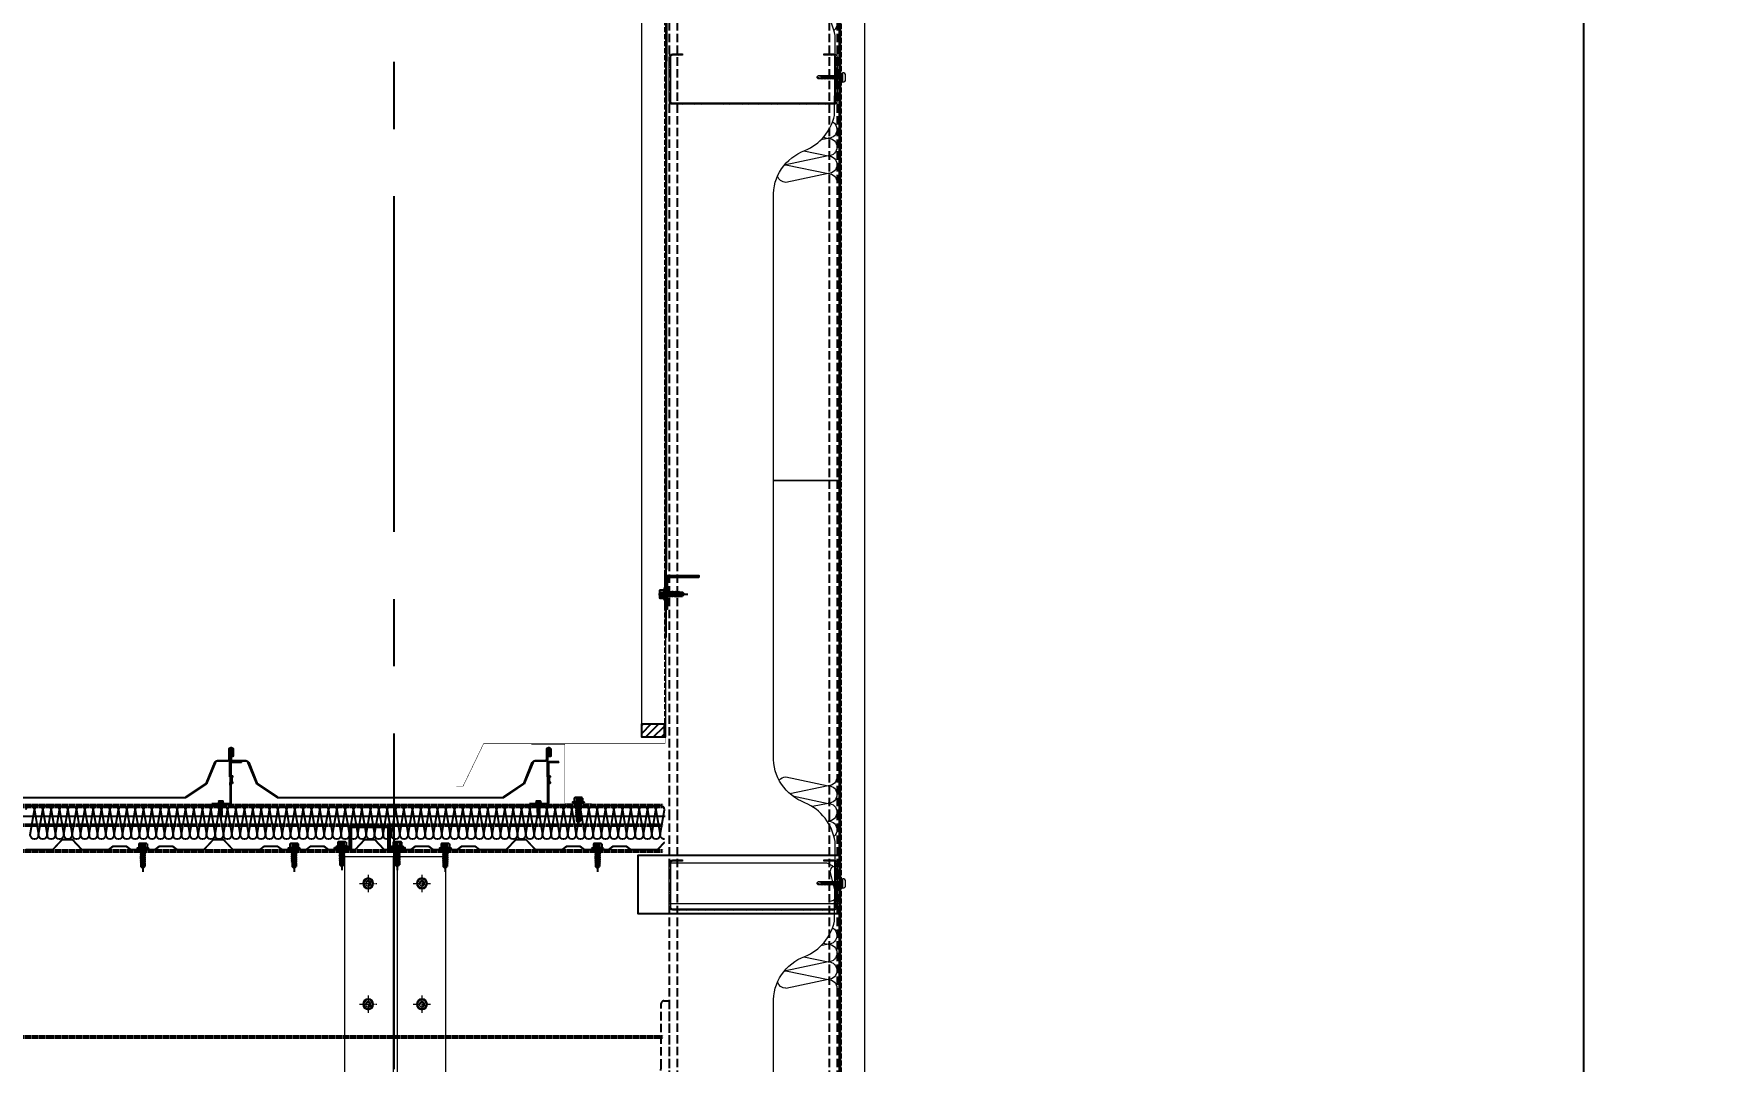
# Model space of a CAD drawing. Extents: x 220580 to 2027826, y -309201 to 71987.
# Drawn here: x 403523 to 406030, y -153544 to -152014 of the extents above; entities that cross this region are included whole.
import ezdxf
from ezdxf.xclip import XClip

# ---------------------------------------------------------------- set-up
doc = ezdxf.new("R2010")
doc.units = 0
for name, pattern in [('__DASH', [0.35, 0.25, -0.1]), ('CENTER', [2, 1.25, -0.25, 0.25, -0.25]), ('DASH', [0.35, 0.25, -0.1]), ('ZN-DASH', [0.35, 0.25, -0.1]), ('ZN-DOT', [0.25, 0, -0.25])]:
    doc.linetypes.add(name, pattern=pattern)
for name, color, linetype in [('!ZN6-层高线-8', 8, 'ZN-DOT'), ('!ZN6-虚线-8', 8, 'ZN-DASH'), ('1 轴线 辅助线', 1, 'CENTER'), ('A-AXIS-DP', 126, 'Continuous'), ('A-LIN-V', 9, 'Continuous'), ('AS-WALL', 40, 'Continuous'), ('BWM', 8, 'Continuous'), ('DIM', 173, 'Continuous'), ('Glass cotton', 95, 'Continuous'), ('pj', 4, 'Continuous'), ('SEAMLOK75 - SHEET', 6, 'Continuous'), ('Steel', 4, 'Continuous'), ('V900型压型底板', 190, 'Continuous'), ('ZX', 240, 'CENTER'), ('紧固件', 40, 'Continuous')]:
    doc.layers.add(name, color=color, linetype=linetype)
doc.layers.add('0_INSULATION', color=252, linetype='Continuous', lineweight=9, transparency=0.2)
for name, color, linetype, lineweight in [('0_PURLIN-CON', 253, 'Continuous', 15), ('0_SCREW RIVET', 4, 'Continuous', 15), ('S-dim', 81, 'Continuous', 0), ('屋面板', 6, 'Continuous', 13), ('底板', 2, 'Continuous', 13), ('彩钢板', 6, 'Continuous', 15), ('粗', 7, 'Continuous', 50), ('防火岩棉', 252, 'Continuous', 13)]:
    doc.layers.add(name, color=color, linetype=linetype, lineweight=lineweight)
doc.styles.add('DHTEXT-1', font='ROMANS.shx', dxfattribs={"width": 0.7, "bigfont": 'CHINESE.shx'})
doc.dimstyles.new('ZN200', dxfattribs={"dimscale": 200, "dimtxt": 2.5, "dimasz": 1.5, "dimexe": 1, "dimexo": 2, "dimgap": 0.9, "dimtad": 1, "dimdec": 0, "dimdsep": 46, "dimtxsty": 'DHTEXT-1', "dimblk": 'ARCHTICK', "dimcen": 2.5, "dimclrd": 173, "dimclre": 173, "dimclrt": 7, "dimazin": 2, "dimtfac": 1, "dimtdec": 0, "dimtix": 1, "dimtmove": 2, "dimatfit": 3, "dimfxl": 0, "dimtolj": 1, "dimtzin": 0, "dimarcsym": 0})

# ---------------------------------------------------------------- blocks, each defined once
blk = doc.blocks.new('_ArchTick')
at = {"color": 0, "linetype": 'ByBlock', "const_width": 0.4}
blk.add_lwpolyline([(-0.5, -0.5), (0.5, 0.5)], dxfattribs=at)
blk = doc.blocks.new('*D866')
at = {"layer": 'Defpoints', "color": 0, "ltscale": 2, "transparency": 16777216}
for p in [(404993.2, -150779.4), (405830.1, -150779.4), (404993.2, -160279.4)]:
    blk.add_point(p, dxfattribs=at)
at = {"layer": 'DIM', "color": 173, "linetype": 'ByBlock', "lineweight": -2, "ltscale": 2, "transparency": 16777216}
for p, q in [((405393.2, -150779.4), (406030.1, -150779.4)), ((405830.1, -160279.4), (405830.1, -150779.4)), ((405393.2, -160279.4), (406030.1, -160279.4))]:
    blk.add_line(p, q, dxfattribs=at)
at = {"layer": 'DIM', "color": 173, "lineweight": -2, "ltscale": 2, "transparency": 16777216, "xscale": 300, "yscale": 300, "zscale": 300}
for p, rotation in [((405830.1, -150779.4), 90), ((405830.1, -160279.4), 270)]:
    blk.add_blockref('_ArchTick', p, dxfattribs=dict(at, rotation=rotation))
at = {"layer": 'DIM', "color": 7, "ltscale": 2, "transparency": 16777216, "insert": (405400.1, -155529.4), "char_height": 500, "attachment_point": 5, "rotation": 90, "style": 'DHTEXT-1'}
blk.add_mtext('\\A1;9500', dxfattribs=at)
blk = doc.blocks.new('*U615')
at = {"layer": '0_INSULATION'}
for p, q in [((114761.4, -53978.9), (114793, -53985.5)), ((114793, -53985.5), (114764.4, -53991.4)), ((114766.5, -53993.1), (114793, -53998.6)), ((114793, -53998.6), (114781.2, -54001)), ((114793, -54103.5), (114787.5, -54104.6)), ((114789.3, -54102.7), (114793, -54103.5)), ((114793, -54116.6), (114761.4, -54123.2)), ((114774.8, -54112.8), (114793, -54116.6)), ((114761.4, -54123.2), (114793, -54129.7)), ((114793, -54129.7), (114761.4, -54136.3))]:
    blk.add_line(p, q, dxfattribs=at)
blk.add_lwpolyline([(114802.2, -53758.1), (114802.2, -54358.1), (114752.2, -54358.1), (114752.2, -54147.5, -0.323318), (114775.7, -54112.5, 0.242761), (114797.7, -54086.4), (114798.1, -54027, 0.256774), (114775.7, -53998.1, -0.323318), (114752.2, -53963.1), (114752.2, -53758.1)], format="xyb", close=True, dxfattribs=at)
at = {"layer": '0_INSULATION', "extrusion": (0, 0, -1)}
for centre, start_param, end_param in [((114761.4, -53985.5), 5.406397, 6.283185), ((114793, -53978.9), 1.570796, 3.141593), ((114793, -53992), 0, 1.570796), ((114793, -53992), 1.570796, 3.141593), ((114793, -54005.2), 0, 1.570796), ((114793, -54005.2), 1.570796, 3.141593), ((114793, -54018.3), 0, 1.570796), ((114793, -54018.3), 1.570796, 2.416555), ((114793, -54096.9), 1.570796, 3.141593), ((114793, -54096.9), 0.524657, 1.570796), ((114793, -54110), 0, 1.570796), ((114793, -54110), 1.570796, 3.141593), ((114793, -54123.1), 0, 1.570796), ((114761.4, -54129.7), 3.141593, 4.407145), ((114761.4, -54129.7), 6.139662, 6.283185), ((114761.4, -54116.6), 3.141593, 3.269368), ((114793, -54123.1), 1.570796, 3.141593), ((114793, -54136.3), 0, 1.570796)]:
    blk.add_ellipse(centre, major_axis=(0, 6.56), ratio=0.988253, start_param=start_param, end_param=end_param, dxfattribs=at)
blk = doc.blocks.new('*U1967')
at = {"layer": '0_PURLIN-CON', "linetype": 'ByBlock', "lineweight": -2}
h = blk.add_hatch(dxfattribs=at)
h.set_pattern_fill('ANSI32', color=256, scale=2, angle=2.8624)
h.set_pattern_definition([(47.862405, (-81115.591, 63372.253), (-7.0631283, 6.3904494), []), (47.862405, (-81111.1065, 63372.477), (-7.0631283, 6.3904494), [])])
edge = h.paths.add_edge_path()
edge.add_line((75, 20), (75, 5))
edge.add_arc((70, 5), 5, -90, 0, ccw=False)
edge.add_line((70, 0), (5, 0))
edge.add_arc((5, 5), 5, 180, 270, ccw=False)
edge.add_line((0, 5), (0, 245))
edge.add_arc((5, 245), 5, 90, 180, ccw=False)
edge.add_line((5, 250), (70, 250))
edge.add_arc((70, 245), 5, 0, 90, ccw=False)
edge.add_line((75, 245), (75, 230))
edge.add_line((75, 230), (73, 230))
edge.add_line((73, 230), (73, 245))
edge.add_arc((70, 245), 3, 0, 90)
edge.add_line((70, 248), (5, 248))
edge.add_arc((5, 245), 3, 90, 180)
edge.add_line((2, 245), (2, 5))
edge.add_arc((5, 5), 3, 180, 270)
edge.add_line((5, 2), (70, 2))
edge.add_arc((70, 5), 3, 270, 360)
edge.add_line((73, 5), (73, 20))
edge.add_line((73, 20), (75, 20))
at = {"color": 0, "linetype": 'ByBlock'}
for p in [(0, 250), (75, 250), (0, 0), (75, 0)]:
    blk.add_point(p, dxfattribs=at)
at = {"layer": '0_PURLIN-CON', "linetype": 'ByBlock', "lineweight": -2}
blk.add_lwpolyline([(75, 20), (75, 5, -0.414214), (70, 0), (5, 0, -0.414214), (0, 5), (0, 245, -0.414214), (5, 250), (70, 250, -0.414214), (75, 245), (75, 230), (73, 230), (73, 245, 0.414214), (70, 248), (5, 248, 0.414214), (2, 245), (2, 5, 0.414214), (5, 2), (70, 2, 0.414214), (73, 5), (73, 20)], format="xyb", close=True, dxfattribs=at)
blk = doc.blocks.new('*U616')
at = {"layer": '0_INSULATION'}
for p, q in [((114761.4, -53978.9), (114793, -53985.5)), ((114793, -53985.5), (114764.4, -53991.4)), ((114766.5, -53993.1), (114793, -53998.6)), ((114793, -53998.6), (114781.2, -54001)), ((114793, -54103.5), (114787.5, -54104.6)), ((114789.3, -54102.7), (114793, -54103.5)), ((114793, -54116.6), (114761.4, -54123.2)), ((114774.8, -54112.8), (114793, -54116.6)), ((114761.4, -54123.2), (114793, -54129.7)), ((114793, -54129.7), (114761.4, -54136.3))]:
    blk.add_line(p, q, dxfattribs=at)
blk.add_lwpolyline([(114802.2, -53484.1), (114802.2, -54358.1), (114752.2, -54358.1), (114752.2, -54147.5, -0.323318), (114775.7, -54112.5, 0.242761), (114797.7, -54086.4), (114798.1, -54027, 0.256774), (114775.7, -53998.1, -0.323318), (114752.2, -53963.1), (114752.2, -53484.1)], format="xyb", close=True, dxfattribs=at)
at = {"layer": '0_INSULATION', "extrusion": (0, 0, -1)}
for centre, start_param, end_param in [((114761.4, -53985.5), 5.406397, 6.283185), ((114793, -53978.9), 1.570796, 3.141593), ((114793, -53992), 0, 1.570796), ((114793, -53992), 1.570796, 3.141593), ((114793, -54005.2), 0, 1.570796), ((114793, -54005.2), 1.570796, 3.141593), ((114793, -54018.3), 0, 1.570796), ((114793, -54018.3), 1.570796, 2.416555), ((114793, -54096.9), 1.570796, 3.141593), ((114793, -54096.9), 0.524657, 1.570796), ((114793, -54110), 0, 1.570796), ((114793, -54110), 1.570796, 3.141593), ((114793, -54123.1), 0, 1.570796), ((114761.4, -54129.7), 3.141593, 4.407145), ((114761.4, -54129.7), 6.139662, 6.283185), ((114761.4, -54116.6), 3.141593, 3.269368), ((114793, -54123.1), 1.570796, 3.141593), ((114793, -54136.3), 0, 1.570796)]:
    blk.add_ellipse(centre, major_axis=(0, 6.56), ratio=0.988253, start_param=start_param, end_param=end_param, dxfattribs=at)
blk = doc.blocks.new('A$C730cbf65')
at = {"layer": 'Steel', "color": 8, "linetype": '__DASH', "ltscale": 50}
for p, q in [((84, 2650), (84, 406.5)), ((96, 2650), (96, 406.5)), ((322, 2650), (322, 406.5)), ((334, 2650), (334, 406.5)), ((84, 406.5), (84, -565.3)), ((96, 406.5), (96, -565.3)), ((322, 406.5), (322, -565.3)), ((334, 406.5), (334, -565.3))]:
    blk.add_line(p, q, dxfattribs=at)
blk.add_lwpolyline([(84, 0), (-41, 0), (-41, 8, -0.414214), (-37, 12), (58, 12, 0.414214), (72, 26), (72, 121, -0.414214), (76, 125), (84, 125), (84, 0)], format="xyb", dxfattribs=at)
blk = doc.blocks.new('$紧固件$00000145')
at = {"layer": '0_SCREW RIVET'}
for p, q in [((-1.7, 9.4), (-1.7, 7.2)), ((-1.7, 6.7), (-1.7, 5)), ((-1.7, 4.5), (-1.7, 2.8)), ((-1.7, 2.3), (-1.7, 0.6)), ((-1.7, 0.1), (-1.7, -1.6)), ((2.8, 9.4), (2.8, 7.6)), ((2.8, 7.1), (2.8, 5.4)), ((2.8, 4.9), (2.8, 3.2)), ((2.8, 2.7), (2.8, 1)), ((2.8, 0.5), (2.8, -1.2)), ((-1.7, -2.1), (-1.7, -3.8)), ((-1.7, -4.3), (-1.7, -6)), ((-1.7, -6.5), (-1.7, -8.2)), ((-1.7, -8.7), (-1.7, -10.5)), ((-1.7, -11), (-1.7, -12.7)), ((-1.7, -13.2), (-1.7, -14.9)), ((-1.7, -15.4), (-1.7, -17.1)), ((-1.7, -17.6), (-1.7, -19.3)), ((-1.7, -19.8), (-1.7, -24.8)), ((-1.7, -24.8), (0.5, -26.6)), ((0.5, -26.6), (2.8, -24.8)), ((2.8, -1.7), (2.8, -3.4)), ((2.8, -3.9), (2.8, -5.6)), ((2.8, -6.1), (2.8, -7.8)), ((2.8, -8.3), (2.8, -10.1)), ((2.8, -10.6), (2.8, -12.3)), ((2.8, -12.8), (2.8, -14.5)), ((2.8, -15), (2.8, -16.7)), ((2.8, -17.2), (2.8, -18.9)), ((2.8, -19.4), (2.8, -24.8))]:
    blk.add_line(p, q, dxfattribs=at)
blk.add_lwpolyline([(-6.5, 12.1, -0.414214), (-2.5, 16.1), (3.5, 16.1, -0.414214), (7.5, 12.1), (7.5, 12.2), (7.5, 11.4), (-6.5, 11.4), (-6.5, 12.2)], format="xyb", close=True, dxfattribs=at)
for points in [[(-4, 11.4), (5, 11.4), (5, 9.4), (-4, 9.4)], [(-1.7, 6.7), (2.8, 7.1), (3.3, 7.4), (2.8, 7.6), (-1.7, 7.2), (-2.2, 6.9)], [(-1.7, 4.5), (2.8, 4.9), (3.3, 5.2), (2.8, 5.4), (-1.7, 5), (-2.2, 4.7)], [(-1.7, 2.3), (2.8, 2.7), (3.3, 3), (2.8, 3.2), (-1.7, 2.8), (-2.2, 2.5)], [(-1.7, 0.1), (2.8, 0.5), (3.3, 0.8), (2.8, 1), (-1.7, 0.6), (-2.2, 0.3)], [(-1.7, -2.1), (2.8, -1.7), (3.3, -1.4), (2.8, -1.2), (-1.7, -1.6), (-2.2, -1.9)], [(-1.7, -4.3), (2.8, -3.9), (3.3, -3.6), (2.8, -3.4), (-1.7, -3.8), (-2.2, -4.1)], [(-1.7, -6.5), (2.8, -6.1), (3.3, -5.8), (2.8, -5.6), (-1.7, -6), (-2.2, -6.3)], [(-1.7, -8.7), (2.8, -8.3), (3.3, -8.1), (2.8, -7.8), (-1.7, -8.2), (-2.2, -8.5)], [(-1.7, -11), (2.8, -10.6), (3.3, -10.3), (2.8, -10.1), (-1.7, -10.5), (-2.2, -10.7)], [(-1.7, -13.2), (2.8, -12.8), (3.3, -12.5), (2.8, -12.3), (-1.7, -12.7), (-2.2, -13)], [(-1.7, -15.4), (2.8, -15), (3.3, -14.7), (2.8, -14.5), (-1.7, -14.9), (-2.2, -15.2)], [(-1.7, -17.6), (2.8, -17.2), (3.3, -16.9), (2.8, -16.7), (-1.7, -17.1), (-2.2, -17.4)]]:
    blk.add_lwpolyline(points, close=True, dxfattribs=at)
for points in [[(1.7, -19), (-1.7, -19.3), (-2.2, -19.6), (-1.7, -19.8), (1.6, -19.5)], [(0.5, -26.6), (1.9, -18), (2.5, -19.4), (2.5, -19.4), (2.8, -19.9)], [(2.3, -18.9), (2.8, -18.9), (3.3, -19.1), (2.8, -19.4), (2.5, -19.4)]]:
    blk.add_lwpolyline(points, dxfattribs=at)
blk = doc.blocks.new('*U976')
at = {"layer": 'pj'}
for p, q in [((-4.4, 0.5), (-4.4, 0)), ((4.4, 0), (-4.4, 0)), ((-4.1, 0.8), (-3.1, 1)), ((4.1, 0.8), (-4.1, 0.8)), ((-3.1, 3.9), (-3.1, 1)), ((3.1, 1), (-3.1, 1)), ((2.3, 4.2), (-2.3, 4.2)), ((-2, 0.8), (-1.5, 1)), ((-1.5, 3.9), (-1.5, 1)), ((-1.5, 0), (-1.5, -1.6)), ((1.5, 3.9), (1.5, 1)), ((2.2, 0.8), (1.5, 1)), ((1.5, 0), (1.5, -1.1)), ((3.1, 3.9), (3.1, 1)), ((4.1, 0.8), (3.1, 1)), ((4.4, 0.5), (4.4, 0)), ((-2.1, -1.9), (2.1, -1.4)), ((-2.1, -1.9), (-1.5, -1.6)), ((-2.1, -1.9), (-1.5, -2.2)), ((-2.1, -3.3), (2.1, -2.8)), ((-2.1, -3.3), (-1.5, -3)), ((-2.1, -3.3), (-1.5, -3.6)), ((-2.1, -4.7), (2.1, -4.2)), ((-2.1, -4.7), (-1.5, -4.4)), ((-2.1, -4.7), (-1.5, -5)), ((-2.1, -6.1), (2.1, -5.6)), ((-2.1, -6.1), (-1.5, -5.8)), ((-2.1, -6.1), (-1.5, -6.4)), ((-2.1, -7.5), (2.1, -7)), ((-2.1, -7.5), (-1.5, -7.2)), ((-2.1, -7.5), (-1.5, -7.8)), ((-2.1, -8.9), (-1.5, -8.6)), ((-2.1, -8.9), (-1.1, -8.8)), ((-2.1, -8.9), (-1.5, -9.2)), ((-1.5, -1.6), (1.5, -1.1)), ((-1.5, -2.2), (1.5, -1.7)), ((-1.5, -2.2), (-1.5, -3)), ((-1.5, -3), (1.5, -2.5)), ((-1.5, -3.6), (1.5, -3.1)), ((-1.5, -3.6), (-1.5, -4.4)), ((-1.5, -4.4), (1.5, -3.9)), ((-1.5, -5), (1.5, -4.5)), ((-1.5, -5), (-1.5, -5.8)), ((-1.5, -5.8), (1.5, -5.3)), ((-1.5, -6.4), (1.5, -5.9)), ((-1.5, -6.4), (-1.5, -7.2)), ((-1.5, -7.2), (1.5, -6.7)), ((-1.5, -7.8), (1.5, -7.3)), ((-1.5, -7.8), (-1.5, -8.6)), ((-1.5, -8.6), (-1, -8.5)), ((-1.5, -9.2), (-1.5, -13)), ((-1.5, -9.2), (-1.3, -9.2)), ((0.6, -8.2), (1.5, -8.1)), ((0.7, -8.6), (2.1, -8.4)), ((0.7, -8.8), (1.5, -8.7)), ((0.7, -9.6), (1.5, -9.5)), ((0.7, -10), (2.1, -9.8)), ((0.7, -10.2), (1.5, -10.1)), ((1.5, -0.3), (1.5, -1.1)), ((2.1, -1.4), (1.5, -1.1)), ((2.1, -1.4), (1.5, -1.7)), ((1.5, -1.7), (1.5, -2.5)), ((2.1, -2.8), (1.5, -2.5)), ((2.1, -2.8), (1.5, -3.1)), ((1.5, -3.1), (1.5, -3.9)), ((2.1, -4.2), (1.5, -3.9)), ((2.1, -4.2), (1.5, -4.5)), ((1.5, -4.5), (1.5, -5.3)), ((2.1, -5.6), (1.5, -5.3)), ((2.1, -5.6), (1.5, -5.9)), ((1.5, -5.9), (1.5, -6.7)), ((2.1, -7), (1.5, -6.7)), ((2.1, -7), (1.5, -7.3)), ((1.5, -7.3), (1.5, -8.1)), ((2.1, -8.4), (1.5, -8.1)), ((2.1, -8.4), (1.5, -8.7)), ((1.5, -8.7), (1.5, -9.5)), ((2.1, -9.8), (1.5, -9.5)), ((2.1, -9.8), (1.5, -10.1)), ((1.5, -10.1), (1.5, -13)), ((0, -14.4), (-1.5, -13)), ((0, -14.4), (1.5, -13))]:
    blk.add_line(p, q, dxfattribs=at)
blk.add_lwpolyline([(0, -14.4), (0.7, -10.2), (0.7, -8.5, 0.417657), (0.4, -8.2, 0.097062), (-1, -8.5), (-1.5, -9.6)], format="xyb", dxfattribs=at)
for centre, radius, start, end in [((-4.1, 0.5), 0.3, 90, 180), ((-2.3, 3.3), 0.951, 35.4009, 144.5991), ((0, 1), 3.2, 61.0594, 118.9406), ((2.3, 3.3), 0.951, 35.4009, 144.5991), ((4.1, 0.5), 0.3, 0, 90)]:
    blk.add_arc(centre, radius, start, end, dxfattribs=at)
at = {"layer": 'ZX', "ltscale": 0.2}
blk.add_line((0, 4.9), (0, -16.8), dxfattribs=at)
blk = doc.blocks.new('00990')
at = {"color": 2}
blk.add_lwpolyline([(7292.4, -17093.5), (7314.9, -17093.5), (7314.9, -17061), (7374.9, -17061), (7374.9, -17093.5), (7397.4, -17093.5), (7397.4, -17096), (7372.4, -17096), (7372.4, -17063.5), (7317.4, -17063.5), (7317.4, -17096), (7292.4, -17096)], close=True, dxfattribs=at)
at = {"layer": '紧固件', "xscale": 2, "yscale": 2, "zscale": 2}
for p in [(7303.6, -17093.5), (7386.1, -17093.5, 0)]:
    blk.add_blockref('*U976', p, dxfattribs=at)
blk = doc.blocks.new('*U1984')
at = {"layer": 'pj'}
for p, q in [((-4.4, 0.5), (-4.4, 0)), ((4.4, 0), (-4.4, 0)), ((-4.1, 0.8), (-3.1, 1)), ((4.1, 0.8), (-4.1, 0.8)), ((-3.1, 3.9), (-3.1, 1)), ((3.1, 1), (-3.1, 1)), ((2.3, 4.2), (-2.3, 4.2)), ((-2, 0.8), (-1.5, 1)), ((-1.5, 3.9), (-1.5, 1)), ((-1.5, 0), (-1.5, -1.6)), ((1.5, 3.9), (1.5, 1)), ((2.2, 0.8), (1.5, 1)), ((1.5, 0), (1.5, -1.1)), ((3.1, 3.9), (3.1, 1)), ((4.1, 0.8), (3.1, 1)), ((4.4, 0.5), (4.4, 0)), ((-2.1, -1.9), (2.1, -1.4)), ((-2.1, -1.9), (-1.5, -1.6)), ((-2.1, -1.9), (-1.5, -2.2)), ((-2.1, -3.3), (2.1, -2.8)), ((-2.1, -3.3), (-1.5, -3)), ((-2.1, -3.3), (-1.5, -3.6)), ((-2.1, -4.7), (2.1, -4.2)), ((-2.1, -4.7), (-1.5, -4.4)), ((-2.1, -4.7), (-1.5, -5)), ((-2.1, -6.1), (2.1, -5.6)), ((-2.1, -6.1), (-1.5, -5.8)), ((-2.1, -6.1), (-1.5, -6.4)), ((-2.1, -7.5), (2.1, -7)), ((-2.1, -7.5), (-1.5, -7.2)), ((-2.1, -7.5), (-1.5, -7.8)), ((-2.1, -8.9), (2.1, -8.4)), ((-2.1, -8.9), (-1.5, -8.6)), ((-2.1, -8.9), (-1.5, -9.2)), ((-2.1, -10.3), (2.1, -9.8)), ((-2.1, -10.3), (-1.5, -10)), ((-2.1, -10.3), (-1.5, -10.6)), ((-2.1, -11.7), (2.1, -11.2)), ((-2.1, -11.7), (-1.5, -11.4)), ((-2.1, -11.7), (-1.5, -12)), ((-2.1, -13.1), (-1.5, -12.8)), ((-2.1, -13.1), (-1.1, -13)), ((-2.1, -13.1), (-1.5, -13.4)), ((-1.5, -1.6), (1.5, -1.1)), ((-1.5, -2.2), (1.5, -1.7)), ((-1.5, -2.2), (-1.5, -3)), ((-1.5, -3), (1.5, -2.5)), ((-1.5, -3.6), (1.5, -3.1)), ((-1.5, -3.6), (-1.5, -4.4)), ((-1.5, -4.4), (1.5, -3.9)), ((-1.5, -5), (1.5, -4.5)), ((-1.5, -5), (-1.5, -5.8)), ((-1.5, -5.8), (1.5, -5.3)), ((-1.5, -6.4), (1.5, -5.9)), ((-1.5, -6.4), (-1.5, -7.2)), ((-1.5, -7.2), (1.5, -6.7)), ((-1.5, -7.8), (1.5, -7.3)), ((-1.5, -7.8), (-1.5, -8.6)), ((-1.5, -8.6), (1.5, -8.1)), ((-1.5, -9.2), (1.5, -8.7)), ((-1.5, -9.2), (-1.5, -10)), ((-1.5, -10), (1.5, -9.5)), ((-1.5, -10.6), (1.5, -10.1)), ((-1.5, -10.6), (-1.5, -11.4)), ((-1.5, -11.4), (1.5, -10.9)), ((-1.5, -12), (1.5, -11.5)), ((-1.5, -12), (-1.5, -12.8)), ((-1.5, -12.8), (-1, -12.7)), ((-1.5, -13.4), (-1.5, -17.2)), ((-1.5, -13.4), (-1.3, -13.4)), ((0, -18.6), (-1.5, -17.2)), ((0, -18.6), (1.5, -17.2)), ((0.6, -12.4), (1.5, -12.3)), ((0.7, -12.8), (2.1, -12.6)), ((0.7, -13), (1.5, -12.9)), ((0.7, -13.8), (1.5, -13.7)), ((0.7, -14.2), (2.1, -14)), ((0.7, -14.4), (1.5, -14.3)), ((1.5, -0.3), (1.5, -1.1)), ((2.1, -1.4), (1.5, -1.1)), ((2.1, -1.4), (1.5, -1.7)), ((1.5, -1.7), (1.5, -2.5)), ((2.1, -2.8), (1.5, -2.5)), ((2.1, -2.8), (1.5, -3.1)), ((1.5, -3.1), (1.5, -3.9)), ((2.1, -4.2), (1.5, -3.9)), ((2.1, -4.2), (1.5, -4.5)), ((1.5, -4.5), (1.5, -5.3)), ((2.1, -5.6), (1.5, -5.3)), ((2.1, -5.6), (1.5, -5.9)), ((1.5, -5.9), (1.5, -6.7)), ((2.1, -7), (1.5, -6.7)), ((2.1, -7), (1.5, -7.3)), ((1.5, -7.3), (1.5, -8.1)), ((2.1, -8.4), (1.5, -8.1)), ((2.1, -8.4), (1.5, -8.7)), ((1.5, -8.7), (1.5, -9.5)), ((2.1, -9.8), (1.5, -9.5)), ((2.1, -9.8), (1.5, -10.1)), ((1.5, -10.1), (1.5, -10.9)), ((2.1, -11.2), (1.5, -10.9)), ((2.1, -11.2), (1.5, -11.5)), ((1.5, -11.5), (1.5, -12.3)), ((2.1, -12.6), (1.5, -12.3)), ((2.1, -12.6), (1.5, -12.9)), ((1.5, -12.9), (1.5, -13.7)), ((2.1, -14), (1.5, -13.7)), ((2.1, -14), (1.5, -14.3)), ((1.5, -14.3), (1.5, -17.2))]:
    blk.add_line(p, q, dxfattribs=at)
blk.add_lwpolyline([(0, -18.6), (0.7, -14.4), (0.7, -12.7, 0.417657), (0.4, -12.4, 0.097062), (-1, -12.7), (-1.5, -13.8)], format="xyb", dxfattribs=at)
for centre, radius, start, end in [((-4.1, 0.5), 0.3, 90, 180), ((-2.3, 3.3), 0.951, 35.4009, 144.5991), ((0, 1), 3.2, 61.0594, 118.9406), ((2.3, 3.3), 0.951, 35.4009, 144.5991), ((4.1, 0.5), 0.3, 0, 90)]:
    blk.add_arc(centre, radius, start, end, dxfattribs=at)
at = {"layer": 'ZX', "ltscale": 0.2}
blk.add_line((0, 4.9), (0, -21), dxfattribs=at)
blk = doc.blocks.new('A$C06060CBF')
at = {"layer": '粗', "lineweight": -2}
for p, q in [((26.8, 41.2), (26.8, 82.1)), ((27.4, 41.2), (27.4, 82.1)), ((27.4, 2.3), (27.4, 61.4)), ((28.7, 59.5), (27.4, 59.5)), ((28.7, 2.3), (28.7, 61.4)), ((43.8, 63.6), (29.7, 63.6)), ((43.8, 62.4), (29.7, 62.4)), ((43.8, 62.4), (43.8, 63.6)), ((26.8, 33), (26.8, 28.9)), ((28.7, 41.2), (27.4, 41.2)), ((27.4, 33), (27.4, 28.9)), ((28.7, 33), (27.4, 33)), ((30.4, 42.2), (28, 40.8)), ((30.4, 32), (28, 33.3)), ((29.2, 40.8), (28.4, 40.3)), ((29.2, 33.4), (28.4, 33.9)), ((30.7, 41.6), (29.2, 40.8)), ((29.2, 33.8), (29.2, 40.3)), ((30.7, 32.5), (29.2, 33.4)), ((30.9, 41.1), (29.8, 40.4)), ((29.8, 33.8), (29.8, 40.3)), ((30.6, 33.3), (29.8, 33.7)), ((30.9, 33.1), (29.8, 33.7)), ((26.4, 1.2), (0, 1.2)), ((0, 0), (0, 1.2)), ((26.4, 0), (0, 0)), ((19.5, 0), (19.5, 1.2))]:
    blk.add_line(p, q, dxfattribs=at)
at = {"layer": '粗'}
blk.add_line((27.4, 28.9), (26.8, 28.9), dxfattribs=at)
at = {"layer": '粗', "linetype": 'DASH', "lineweight": -2}
for p, q in [((9.7, 1.2), (9.7, 0)), ((16.9, 1.2), (16.9, 0))]:
    blk.add_line(p, q, dxfattribs=at)
at = {"layer": '粗', "lineweight": -2}
blk.add_lwpolyline([(27.4, 82.1, -1), (29.9, 82.1), (29.9, 73.1), (30.5, 73.1), (30.5, 82.1, 1), (26.8, 82.1)], format="xyb", dxfattribs=at)
for centre, radius, start, end in [((29.7, 61.4), 2.25, 90, 180), ((29.7, 61.4), 1.02, 90, 180), ((27.8, 41.2), 1.02, 180, 300), ((27.8, 33), 1.02, 60, 180), ((27.8, 41.2), 0.41, 180, 300), ((27.8, 33), 0.41, 60, 180), ((29.9, 40.3), 0.717, 120, 180), ((29.9, 33.8), 0.717, 180, 240), ((29.9, 40.3), 0.102, 120, 180), ((29.9, 33.8), 0.102, 180, 240), ((30.6, 41.6), 0.627, 302.657, 103.9204), ((30.6, 32.6), 0.627, 256.0796, 57.343), ((26.4, 2.3), 1.02, 270, 0), ((26.4, 2.3), 2.25, 270, 0)]:
    blk.add_arc(centre, radius, start, end, dxfattribs=at)
at = {"layer": '紧固件', "xscale": -1.023999999801318, "yscale": 1.023999999801318, "zscale": 1.023999999801318}
blk.add_blockref('*U1984', (13.2, 1.2), dxfattribs=at)
blk = doc.blocks.new('903092')
at = {"layer": 'A-AXIS-DP', "color": 2, "ltscale": 2800}
blk.add_lwpolyline([(1167543.6, 395881.2), (1167496.6, 395881.2), (1167496.6, 395834.2), (1167493.6, 395834.2), (1167493.6, 395884.2), (1167543.6, 395884.2)], close=True, dxfattribs=at)
at = {"layer": '屋面板', "color": 6, "const_width": 0.7}
blk.add_lwpolyline([(1167493.6, 395884.2), (1167493.6, 395634.2)], close=True, dxfattribs=at)
at = {"layer": '屋面板', "color": 6}
blk.add_lwpolyline([(1167182.9, 395570.5, 0.7, 0.7, 0), (1167192.9, 395570.5, 0.7, 0.7, 0), (1167223.6, 395634.2, 0.7, 0.7, 0), (1167493.6, 395634.2, 0.7, 0.7, 0), (1167223.6, 395634.2, 0, 0, 0)], format="xyseb", dxfattribs=at)
at = {"layer": '屋面板', "color": 2}
blk.add_lwpolyline([(1167294.4, 395632.8, 0.7, 0.7, 0), (1167344.4, 395632.8, 0.7, 0.7, 0), (1167344.4, 395545, 0.7, 0.7, 0), (1167344.4, 395632.8, 0, 0, 0)], format="xyseb", dxfattribs=at)
at = {"layer": '屋面板', "color": 2, "const_width": 0.7}
blk.add_lwpolyline([(1167344.4, 395545), (1167384.4, 395545)], dxfattribs=at)
at = {"layer": '紧固件', "xscale": 2, "yscale": 2, "zscale": 2, "rotation": 90}
blk.add_blockref('*U976', (1167493.6, 395856.4), dxfattribs=at)
at = {"layer": '紧固件', "xscale": 2, "yscale": 2, "zscale": 2}
blk.add_blockref('*U976', (1167364.4, 395545), dxfattribs=at)
blk = doc.blocks.new('*U978')
at = {"color": 4}
for points in [[(-7, -1, 1), (9, -1, 1), (-7, -1, 1)], [(-5.4, -1, 1), (7.4, -1, 1), (-5.4, -1, 1)], [(-3, -1, 1), (5, -1, 1), (-3, -1, 1)], [(1, -3.8, 2.414214), (-1.8, -1, 2.414214)]]:
    blk.add_lwpolyline(points, format="xyb", dxfattribs=at)
blk.add_lwpolyline([(1, -8.3), (-5.7, -4.6), (-5.7, 2.6), (1, 6.3), (7.7, 2.6), (7.7, -4.6), (1, -8.3)], dxfattribs=at)
at = {"color": 1, "linetype": 'CENTER', "ltscale": 3}
for points in [[(1, 11.8), (1, -13.8)], [(-11.8, -1), (13.8, -1)]]:
    blk.add_lwpolyline(points, dxfattribs=at)
blk = doc.blocks.new('4356')
at = {"layer": 'S-dim', "ltscale": 10}
for p, q in [((1239454.8, -86062.1), (1239604.8, -86062.1)), ((1239454.8, -86062.1), (1239454.8, -86402.1)), ((1239526.8, -86062.1), (1239526.8, -86402.1)), ((1239532.8, -86062.1), (1239532.8, -86402.1)), ((1239604.8, -86062.1), (1239604.8, -86402.1)), ((1239454.8, -86402.1), (1239604.8, -86402.1))]:
    blk.add_line(p, q, dxfattribs=at)
at = {"xscale": 1.010860484544767, "yscale": 1.010860484544767, "zscale": 1.010860484544767}
for p in [(1239488.8, -86101.1), (1239568.8, -86101.1), (1239488.8, -86281.1), (1239568.8, -86281.1)]:
    blk.add_blockref('*U978', p, dxfattribs=at)
blk = doc.blocks.new('A$C073f1b6f')
at = {"color": 1, "ltscale": 10}
blk.add_line((-3522.2, -2382.6), (-333.2, -2382.6), dxfattribs=at)
at = {"color": 3, "ltscale": 10}
for p, q in [((-3522.2, -2384.1), (-333.2, -2384.1)), ((-3522.2, -2386.6), (-333.2, -2386.6)), ((-3522.2, -2411.6), (-333.2, -2411.6)), ((-3522.2, -2414.1), (-333.2, -2414.1))]:
    blk.add_line(p, q, dxfattribs=at)
at = {"color": 6, "ltscale": 10}
for p, q in [((-3522.2, -2450), (-333.2, -2450)), ((-3522.2, -2453), (-333.2, -2453)), ((-3522.2, -2727), (-333.2, -2727)), ((-3522.2, -2730), (-333.2, -2730))]:
    blk.add_line(p, q, dxfattribs=at)
at = {"layer": 'A-LIN-V', "color": 8}
blk.add_line((-3525.2, -2400), (-335, -2400), dxfattribs=at)
at = {"layer": 'A-LIN-V'}
blk.add_line((-3522.2, -2400), (-332, -2400), dxfattribs=at)
at = {"layer": 'AS-WALL', "color": 8}
blk.add_line((-435, -2400), (-335, -2400), dxfattribs=at)
at = {"layer": 'AS-WALL'}
blk.add_line((-432, -2400), (-332, -2400), dxfattribs=at)
at = {"layer": 'BWM'}
blk.add_lwpolyline([(-333.2, -2434.1, -0.414214), (-339.4, -2427.8), (-333.2, -2390.4, 1), (-345.7, -2390.4), (-339.4, -2427.8, -1), (-351.9, -2427.8), (-345.7, -2390.4, 1), (-358.2, -2390.4), (-351.9, -2427.8, -1), (-364.4, -2427.8), (-358.2, -2390.4, 1), (-370.7, -2390.4), (-364.4, -2427.8, -1), (-376.9, -2427.8), (-370.7, -2390.4, 1), (-383.2, -2390.4), (-376.9, -2427.8, -1), (-389.4, -2427.8), (-383.2, -2390.4, 1), (-395.7, -2390.4), (-389.4, -2427.8, -1), (-401.9, -2427.8), (-395.7, -2390.4, 1), (-408.2, -2390.4), (-401.9, -2427.8, -1), (-414.4, -2427.8), (-408.2, -2390.4, 1), (-420.7, -2390.4), (-414.4, -2427.8, -1), (-426.9, -2427.8), (-420.7, -2390.4, 1), (-433.2, -2390.4), (-426.9, -2427.8, -1), (-439.4, -2427.8), (-433.2, -2390.4, 1), (-445.7, -2390.4), (-439.4, -2427.8, -1), (-451.9, -2427.8), (-445.7, -2390.4, 1), (-458.2, -2390.4), (-451.9, -2427.8, -1), (-464.4, -2427.8), (-458.2, -2390.4, 1), (-470.7, -2390.4), (-464.4, -2427.8, -1), (-476.9, -2427.8), (-470.7, -2390.4, 1), (-483.2, -2390.4), (-476.9, -2427.8, -1), (-489.4, -2427.8), (-483.2, -2390.4, 1), (-495.7, -2390.4), (-489.4, -2427.8, -1), (-501.9, -2427.8), (-495.7, -2390.4, 1), (-508.2, -2390.4), (-501.9, -2427.8, -1), (-514.4, -2427.8), (-508.2, -2390.4, 1), (-520.7, -2390.4), (-514.4, -2427.8, -1), (-526.9, -2427.8), (-520.7, -2390.4, 1), (-533.2, -2390.4), (-526.9, -2427.8, -1), (-539.4, -2427.8), (-533.2, -2390.4, 1), (-545.7, -2390.4), (-539.4, -2427.8, -1), (-551.9, -2427.8), (-545.7, -2390.4, 1), (-558.2, -2390.4), (-551.9, -2427.8, -1), (-564.4, -2427.8), (-558.2, -2390.4, 1), (-570.7, -2390.4), (-564.4, -2427.8, -1), (-576.9, -2427.8), (-570.7, -2390.4, 1), (-583.2, -2390.4), (-576.9, -2427.8, -1), (-589.4, -2427.8), (-583.2, -2390.4, 1), (-595.7, -2390.4), (-589.4, -2427.8, -1), (-601.9, -2427.8), (-595.7, -2390.4, 1), (-608.2, -2390.4), (-601.9, -2427.8, -1), (-614.4, -2427.8), (-608.2, -2390.4, 1), (-620.7, -2390.4), (-614.4, -2427.8, -1), (-626.9, -2427.8), (-620.7, -2390.4, 1), (-633.2, -2390.4), (-626.9, -2427.8, -1), (-639.4, -2427.8), (-633.2, -2390.4, 1), (-645.7, -2390.4), (-639.4, -2427.8, -1), (-651.9, -2427.8), (-645.7, -2390.4, 1), (-658.2, -2390.4), (-651.9, -2427.8, -1), (-664.4, -2427.8), (-658.2, -2390.4, 1), (-670.7, -2390.4), (-664.4, -2427.8, -1), (-676.9, -2427.8), (-670.7, -2390.4, 1), (-683.2, -2390.4), (-676.9, -2427.8, -1), (-689.4, -2427.8), (-683.2, -2390.4, 1), (-695.7, -2390.4), (-689.4, -2427.8, -1), (-701.9, -2427.8), (-695.7, -2390.4, 1), (-708.2, -2390.4), (-701.9, -2427.8, -1), (-714.4, -2427.8), (-708.2, -2390.4, 1), (-720.7, -2390.4), (-714.4, -2427.8, -1), (-726.9, -2427.8), (-720.7, -2390.4, 1), (-733.2, -2390.4), (-726.9, -2427.8, -1), (-739.4, -2427.8), (-733.2, -2390.4, 1), (-745.7, -2390.4), (-739.4, -2427.8, -1), (-751.9, -2427.8), (-745.7, -2390.4, 1), (-758.2, -2390.4), (-751.9, -2427.8, -1), (-764.4, -2427.8), (-758.2, -2390.4, 1), (-770.7, -2390.4), (-764.4, -2427.8, -1), (-776.9, -2427.8), (-770.7, -2390.4, 1), (-783.2, -2390.4), (-776.9, -2427.8, -1), (-789.4, -2427.8), (-783.2, -2390.4, 1), (-795.7, -2390.4), (-789.4, -2427.8, -1), (-801.9, -2427.8), (-795.7, -2390.4, 1), (-808.2, -2390.4), (-801.9, -2427.8, -1), (-814.4, -2427.8), (-808.2, -2390.4, 1), (-820.7, -2390.4), (-814.4, -2427.8, -1), (-826.9, -2427.8), (-820.7, -2390.4, 1), (-833.2, -2390.4), (-826.9, -2427.8, -1), (-839.4, -2427.8), (-833.2, -2390.4, 1), (-845.7, -2390.4), (-839.4, -2427.8, -1), (-851.9, -2427.8), (-845.7, -2390.4, 1), (-858.2, -2390.4), (-851.9, -2427.8, -1), (-864.4, -2427.8), (-858.2, -2390.4, 1), (-870.7, -2390.4), (-864.4, -2427.8, -1), (-876.9, -2427.8), (-870.7, -2390.4, 1), (-883.2, -2390.4), (-876.9, -2427.8, -1), (-889.4, -2427.8), (-883.2, -2390.4, 1), (-895.7, -2390.4), (-889.4, -2427.8, -1), (-901.9, -2427.8), (-895.7, -2390.4, 1), (-908.2, -2390.4), (-901.9, -2427.8, -1), (-914.4, -2427.8), (-908.2, -2390.4, 1), (-920.7, -2390.4), (-914.4, -2427.8, -1), (-926.9, -2427.8), (-920.7, -2390.4, 1), (-933.2, -2390.4), (-926.9, -2427.8, -1), (-939.4, -2427.8), (-933.2, -2390.4, 1), (-945.7, -2390.4), (-939.4, -2427.8, -1), (-951.9, -2427.8), (-945.7, -2390.4, 1), (-958.2, -2390.4), (-951.9, -2427.8, -1), (-964.4, -2427.8), (-958.2, -2390.4, 1), (-970.7, -2390.4), (-964.4, -2427.8, -1), (-976.9, -2427.8), (-970.7, -2390.4, 1), (-983.2, -2390.4), (-976.9, -2427.8, -1), (-989.4, -2427.8), (-983.2, -2390.4, 1), (-995.7, -2390.4), (-989.4, -2427.8, -1), (-1001.9, -2427.8), (-995.7, -2390.4, 1), (-1008.2, -2390.4), (-1001.9, -2427.8, -1), (-1014.4, -2427.8), (-1008.2, -2390.4, 1), (-1020.7, -2390.4), (-1014.4, -2427.8, -1), (-1026.9, -2427.8), (-1020.7, -2390.4, 1), (-1033.2, -2390.4), (-1026.9, -2427.8, -1), (-1039.4, -2427.8), (-1033.2, -2390.4, 1), (-1045.7, -2390.4), (-1039.4, -2427.8, -1), (-1051.9, -2427.8), (-1045.7, -2390.4, 1), (-1058.2, -2390.4), (-1051.9, -2427.8, -1), (-1064.4, -2427.8), (-1058.2, -2390.4, 1), (-1070.7, -2390.4), (-1064.4, -2427.8, -1), (-1076.9, -2427.8), (-1070.7, -2390.4, 1), (-1083.2, -2390.4), (-1076.9, -2427.8, -1), (-1089.4, -2427.8), (-1083.2, -2390.4, 1), (-1095.7, -2390.4), (-1089.4, -2427.8, -1), (-1101.9, -2427.8), (-1095.7, -2390.4, 1), (-1108.2, -2390.4), (-1101.9, -2427.8, -1), (-1114.4, -2427.8), (-1108.2, -2390.4, 1), (-1120.7, -2390.4), (-1114.4, -2427.8, -1), (-1126.9, -2427.8), (-1120.7, -2390.4, 1), (-1133.2, -2390.4), (-1126.9, -2427.8, -1), (-1139.4, -2427.8), (-1133.2, -2390.4, 1), (-1145.7, -2390.4), (-1139.4, -2427.8, -1), (-1151.9, -2427.8), (-1145.7, -2390.4, 1), (-1158.2, -2390.4), (-1151.9, -2427.8, -1), (-1164.4, -2427.8), (-1158.2, -2390.4, 1), (-1170.7, -2390.4), (-1164.4, -2427.8, -1), (-1176.9, -2427.8), (-1170.7, -2390.4, 1), (-1183.2, -2390.4), (-1176.9, -2427.8, -1), (-1189.4, -2427.8), (-1183.2, -2390.4, 1), (-1195.7, -2390.4), (-1189.4, -2427.8, -1), (-1201.9, -2427.8), (-1195.7, -2390.4, 1), (-1208.2, -2390.4), (-1201.9, -2427.8, -1), (-1214.4, -2427.8), (-1208.2, -2390.4, 1), (-1220.7, -2390.4), (-1214.4, -2427.8, -1), (-1226.9, -2427.8), (-1220.7, -2390.4, 1), (-1233.2, -2390.4), (-1226.9, -2427.8, -1), (-1239.4, -2427.8), (-1233.2, -2390.4, 1), (-1245.7, -2390.4), (-1239.4, -2427.8, -1), (-1251.9, -2427.8), (-1245.7, -2390.4, 1), (-1258.2, -2390.4), (-1251.9, -2427.8, -1), (-1264.4, -2427.8), (-1258.2, -2390.4, 1), (-1270.7, -2390.4), (-1264.4, -2427.8, -1), (-1276.9, -2427.8), (-1270.7, -2390.4, 1), (-1283.2, -2390.4)], format="xyb", dxfattribs=at)
at = {"layer": 'SEAMLOK75 - SHEET'}
blk.add_lwpolyline([(-1379.9, -2371.9), (-1213.4, -2371.9), (-1046.9, -2371.9, 0.149451), (-1044.6, -2371.2), (-1016.1, -2351.9, 0.149451), (-1014.6, -2350.1), (-1002.4, -2320, -0.305731), (-998.1, -2317.1), (-982.9, -2317.1, 0.414214), (-980.9, -2315.1), (-980.9, -2300.6, -0.414214), (-978.2, -2297.9), (-977.5, -2297.9, -0.414214), (-974.8, -2300.6), (-974.8, -2309.9, -1), (-977.5, -2309.9), (-977.5, -2302), (-976.8, -2302), (-976.8, -2309.9, 1), (-975.5, -2309.9), (-975.5, -2300.6, 0.414214), (-977.5, -2298.6), (-978.2, -2298.6, 0.414214), (-980.2, -2300.6), (-980.2, -2315.1, -0.414214), (-982.9, -2317.8), (-998.1, -2317.8, 0.305731), (-1001.8, -2320.3), (-1014, -2350.4, -0.149451), (-1015.7, -2352.5), (-1044.3, -2371.8, -0.149451), (-1046.9, -2372.6), (-1213.4, -2372.6), (-1379.9, -2372.6, -0.149451)], format="xyb", dxfattribs=at)
blk.add_lwpolyline([(-740.9, -2372.6), (-907.4, -2372.6, -0.149451), (-910, -2371.8), (-938.6, -2352.5, -0.149451), (-940.3, -2350.4), (-952.5, -2320.3, 0.305731), (-956.2, -2317.8), (-975.9, -2317.8, -0.414214), (-978.6, -2315.1), (-978.6, -2302, -1), (-976.5, -2302), (-976.5, -2309.9), (-977.2, -2309.9), (-977.2, -2302, 1), (-977.9, -2302), (-977.9, -2315.1, 0.414214), (-975.9, -2317.1), (-956.2, -2317.1, -0.305731), (-951.8, -2320), (-939.7, -2350.1, 0.149451), (-938.2, -2351.9), (-909.6, -2371.2, 0.149451), (-907.4, -2371.9), (-740.9, -2371.9), (-574.3, -2371.9, 0.149451), (-572.1, -2371.2), (-543.5, -2351.9, 0.149451), (-542, -2350.1), (-529.9, -2320, -0.305731), (-525.5, -2317.1), (-510.3, -2317.1, 0.414214), (-508.3, -2315.1), (-508.3, -2300.6, -0.414214), (-505.6, -2297.9), (-504.9, -2297.9, -0.414214), (-502.2, -2300.6), (-502.2, -2309.9, -1), (-504.9, -2309.9), (-504.9, -2302), (-504.2, -2302), (-504.2, -2309.9, 1), (-502.9, -2309.9), (-502.9, -2300.6, 0.414214), (-504.9, -2298.6), (-505.6, -2298.6, 0.414214), (-507.6, -2300.6), (-507.6, -2315.1, -0.414214), (-510.3, -2317.8), (-525.5, -2317.8, 0.305731), (-529.2, -2320.3), (-541.4, -2350.4, -0.149451), (-543.1, -2352.5), (-571.7, -2371.8, -0.149451), (-574.3, -2372.6)], format="xyb", close=True, dxfattribs=at)
at = {"layer": '底板', "color": 2}
for points in [[(-1283.2, -2449.1), (-1243.4, -2449.1), (-1229.4, -2434.1), (-1221.8, -2434.1)], [(-1221.8, -2434.1), (-1214.2, -2434.1), (-1200.2, -2449.1), (-1160.4, -2449.1), (-1153.9, -2444.1), (-1133.7, -2444.1), (-1127.2, -2449.1), (-1091.4, -2449.1), (-1084.9, -2444.1), (-1064.7, -2444.1), (-1058.2, -2449.1), (-1018.4, -2449.1), (-1004.4, -2434.1), (-989.2, -2434.1), (-975.2, -2449.1), (-935.4, -2449.1), (-928.9, -2444.1), (-908.7, -2444.1), (-902.2, -2449.1), (-866.4, -2449.1), (-859.9, -2444.1), (-839.7, -2444.1), (-833.2, -2449.1), (-793.4, -2449.1), (-779.4, -2434.1), (-764.2, -2434.1), (-750.2, -2449.1), (-710.4, -2449.1), (-703.9, -2444.1), (-683.7, -2444.1), (-677.2, -2449.1), (-641.4, -2449.1), (-634.9, -2444.1), (-614.7, -2444.1), (-608.2, -2449.1), (-568.4, -2449.1), (-554.4, -2434.1), (-539.2, -2434.1), (-525.2, -2449.1), (-485.4, -2449.1), (-478.9, -2444.1), (-458.7, -2444.1), (-452.2, -2449.1), (-416.4, -2449.1), (-409.9, -2444.1), (-389.7, -2444.1), (-383.2, -2449.1), (-343.4, -2449.1), (-333.2, -2438.1)]]:
    blk.add_lwpolyline(points, dxfattribs=at)
at = {"layer": '底板', "color": 4}
for points in [[(-1283.3, -2449.4), (-1243.3, -2449.4), (-1229.3, -2434.4), (-1221.8, -2434.4)], [(-1283.5, -2450), (-1243, -2450), (-1229, -2435), (-1221.8, -2435)], [(-1221.8, -2434.4), (-1214.3, -2434.4), (-1200.3, -2449.4), (-1160.3, -2449.4), (-1153.8, -2444.4), (-1133.8, -2444.4), (-1127.3, -2449.4), (-1091.3, -2449.4), (-1084.8, -2444.4), (-1064.8, -2444.4), (-1058.3, -2449.4), (-1018.3, -2449.4), (-1004.3, -2434.4), (-989.3, -2434.4), (-975.3, -2449.4), (-935.3, -2449.4), (-928.8, -2444.4), (-908.8, -2444.4), (-902.3, -2449.4), (-866.3, -2449.4), (-859.8, -2444.4), (-839.8, -2444.4), (-833.3, -2449.4), (-793.3, -2449.4), (-779.3, -2434.4), (-764.3, -2434.4), (-750.3, -2449.4), (-710.3, -2449.4), (-703.8, -2444.4), (-683.8, -2444.4), (-677.3, -2449.4), (-641.3, -2449.4), (-634.8, -2444.4), (-614.8, -2444.4), (-608.3, -2449.4), (-568.3, -2449.4), (-554.3, -2434.4), (-539.3, -2434.4), (-525.3, -2449.4), (-485.3, -2449.4), (-478.8, -2444.4), (-458.8, -2444.4), (-452.3, -2449.4), (-416.3, -2449.4), (-409.8, -2444.4), (-389.8, -2444.4), (-383.3, -2449.4), (-343.3, -2449.4), (-333.2, -2438.6)], [(-1221.8, -2435), (-1214.6, -2435), (-1200.6, -2450), (-1160.1, -2450), (-1153.6, -2445), (-1134, -2445), (-1127.5, -2450), (-1091.1, -2450), (-1084.6, -2445), (-1065, -2445), (-1058.5, -2450), (-1018, -2450), (-1004, -2435), (-989.6, -2435), (-975.6, -2450), (-935.1, -2450), (-928.6, -2445), (-909, -2445), (-902.5, -2450), (-866.1, -2450), (-859.6, -2445), (-840, -2445), (-833.5, -2450), (-793, -2450), (-779, -2435), (-764.6, -2435), (-750.6, -2450), (-710.1, -2450), (-703.6, -2445), (-684, -2445), (-677.5, -2450), (-641.1, -2450), (-634.6, -2445), (-615, -2445), (-608.5, -2450), (-568, -2450), (-554, -2435), (-539.6, -2435), (-525.6, -2450), (-485.1, -2450), (-478.6, -2445), (-459, -2445), (-452.5, -2450), (-416.1, -2450), (-409.6, -2445), (-390, -2445), (-383.5, -2450), (-343, -2450), (-333.2, -2439.4)]]:
    blk.add_lwpolyline(points, dxfattribs=at)
at = {"layer": 'A-AXIS-DP'}
blk.add_blockref('903092', (-1167825.6, -397925.7), dxfattribs=at)
at = {"layer": 'Glass cotton', "color": 0}
blk.add_blockref('00990', (-8116.7, 14646.9), dxfattribs=at)
at = {"layer": 'S-dim'}
blk.add_blockref('4356', (-1240263.8, 83602.1), dxfattribs=at)
at = {"layer": 'V900型压型底板'}
for p in [(-1006.4, -2382.6), (-533.9, -2382.6)]:
    blk.add_blockref('A$C06060CBF', p, dxfattribs=at)
at = {"layer": '紧固件', "xscale": 2, "yscale": 2, "zscale": 2}
for p in [(-1109.3, -2449.1), (-884.3, -2449.1), (-659.3, -2449.1), (-432.7, -2449.1)]:
    blk.add_blockref('*U976', p, dxfattribs=at)
blk = doc.blocks.new('*U597')
at = {"layer": '0_INSULATION'}
for p, q in [((8159, -7056), (8218.4, -7041.5)), ((8212.6, -7069.2), (8159, -7056)), ((8159, -7085.2), (8207.3, -7073.3)), ((8177.6, -7089.7), (8159, -7085.2)), ((8159, -7259.9), (8183.1, -7254)), ((8215.3, -7273.7), (8159, -7259.9)), ((8159, -7289.1), (8216.6, -7274.9)), ((8218.4, -7303.6), (8159, -7289.1))]:
    blk.add_line(p, q, dxfattribs=at)
blk.add_lwpolyline([(8138.8, -6645.4), (8138.8, -7639.2), (8238.8, -7639.2), (8238.8, -7307.5, 0.195674), (8190.3, -7257.5, -0.208046), (8142.8, -7207.5), (8142.8, -7133.1, -0.208046), (8190.3, -7083.1, 0.195674), (8238.8, -7033.1), (8238.8, -6645.4)], format="xyb", close=True, dxfattribs=at)
for centre, start_param, end_param in [((8159, -7041.5), 1.570796, 3.141593), ((8159, -7070.6), 0, 3.141593), ((8218.4, -7056), 5.243649, 6.283185), ((8159, -7099.7), 0, 2.725849), ((8159, -7245.4), 0.216928, 3.141593), ((8159, -7274.5), 0, 3.141593), ((8159, -7303.6), 0, 1.570796), ((8218.4, -7289.1), 3.141593, 4.380995)]:
    blk.add_ellipse(centre, major_axis=(0, 14.6), ratio=0.979158, start_param=start_param, end_param=end_param, dxfattribs=at)

msp = doc.modelspace()

# ---------------------------------------------------------------- hatches: boundary and pattern name
h = msp.add_hatch()
h.set_pattern_fill('ANSI31', color=256, scale=2.574546, style=0)
h.set_pattern_definition([(225, (438701.536, -108968.058), (5.7800201, -5.7800201), [])])
h.paths.add_polyline_path([(404428, -153041.9), (404461.4, -153041.9), (404461.4, -153061.9), (404428, -153061.9)])

# ---------------------------------------------------------------- linework, layer by layer
at = {"layer": '!ZN6-虚线-8', "ltscale": 30}
for p, q in [((404724.7, -160281.2), (404724.7, -150814.6)), ((404463.2, -153061.9), (404463.2, -150929.3))]:
    msp.add_line(p, q, dxfattribs=at)
msp.add_lwpolyline([(404428, -153041.9), (404461.4, -153041.9), (404461.4, -153061.9), (404428, -153061.9)], close=True)
at = {"layer": '1 轴线 辅助线', "ltscale": 400}
msp.add_line((404059.9, -167956.2), (404059.9, -148390.8), dxfattribs=at)
at = {"layer": 'AS-WALL'}
msp.add_line((404359.7, -153179.4), (404459.7, -153179.4), dxfattribs=at)
at = {"layer": '彩钢板', "color": 1}
for p, q in [((404723.9, -160281.1), (404723.9, -150814.6)), ((404759.9, -160279.4), (404759.9, -150814.6)), ((404428, -153061.9), (404428, -150929.3)), ((404464, -153061.9), (404464, -150929.3)), ((404428, -153061.9), (404464, -153061.9))]:
    msp.add_line(p, q, dxfattribs=at)
at = {"layer": '防火岩棉', "color": 0, "const_width": 3.75, "elevation": 0}
msp.add_lwpolyline([(404722.5, -160280.9), (404722.5, -150814)], dxfattribs=at)
at = {"layer": '防火岩棉', "color": 0, "const_width": 3.75}
msp.add_lwpolyline([(404465.3, -150930.6), (404464, -152913.5)], dxfattribs=at)

# ---------------------------------------------------------------- block references
at = {"layer": '!ZN6-层高线-8', "color": 6, "ltscale": 1000}
msp.add_blockref('A$C073f1b6f', (404795, -150779.4), dxfattribs=at)
at = {"xscale": 2, "yscale": 2, "zscale": 2}
for name, p in [('*U616', (175119.6, -43963.1)), ('*U615', (175119.6, -45163.1))]:
    msp.add_blockref(name, p, dxfattribs=at)
at = {"xscale": -1, "rotation": 270}
for p in [(404715.3, -152079.9), (404715.3, -153279.9)]:
    msp.add_blockref('$紧固件$00000145', p, dxfattribs=at)
ref = msp.add_blockref('*U597', (400483.7, -158192.5), dxfattribs=dict(xscale=0.6000000000000069, yscale=0.6000000000000069, zscale=0.6000000000000069, rotation=90))
XClip(ref).set_block_clipping_path([(8113.8765592106, -7067.0458761239), (8257.7633478296, -6563.9237386166)])
at = {"layer": '0_PURLIN-CON', "extrusion": (-1.22465e-16, 1.09242e-25, -1), "xscale": -1, "rotation": 270}
for p in [(-404718.9, -152119.4), (-404718.9, -153319.4)]:
    msp.add_blockref('*U1967', p, dxfattribs=at)
at = {"layer": 'Steel', "ltscale": 200}
msp.add_blockref('A$C730cbf65', (404385, -153579.4), dxfattribs=at)

# ---------------------------------------------------------------- dimensions: what is measured, and where the dimension line sits
at = {"layer": 'DIM', "ltscale": 2}
dim = msp.add_aligned_dim(p1=(404993.2, -160279.4), p2=(404993.2, -150779.4), distance=-837, dimstyle='ZN200', dxfattribs=at)
dim.commit()
dim.dimension.update_dxf_attribs({"geometry": '*D866', "text_midpoint": (405400.1, -155529.4)})

doc.saveas('drawing.dxf')
